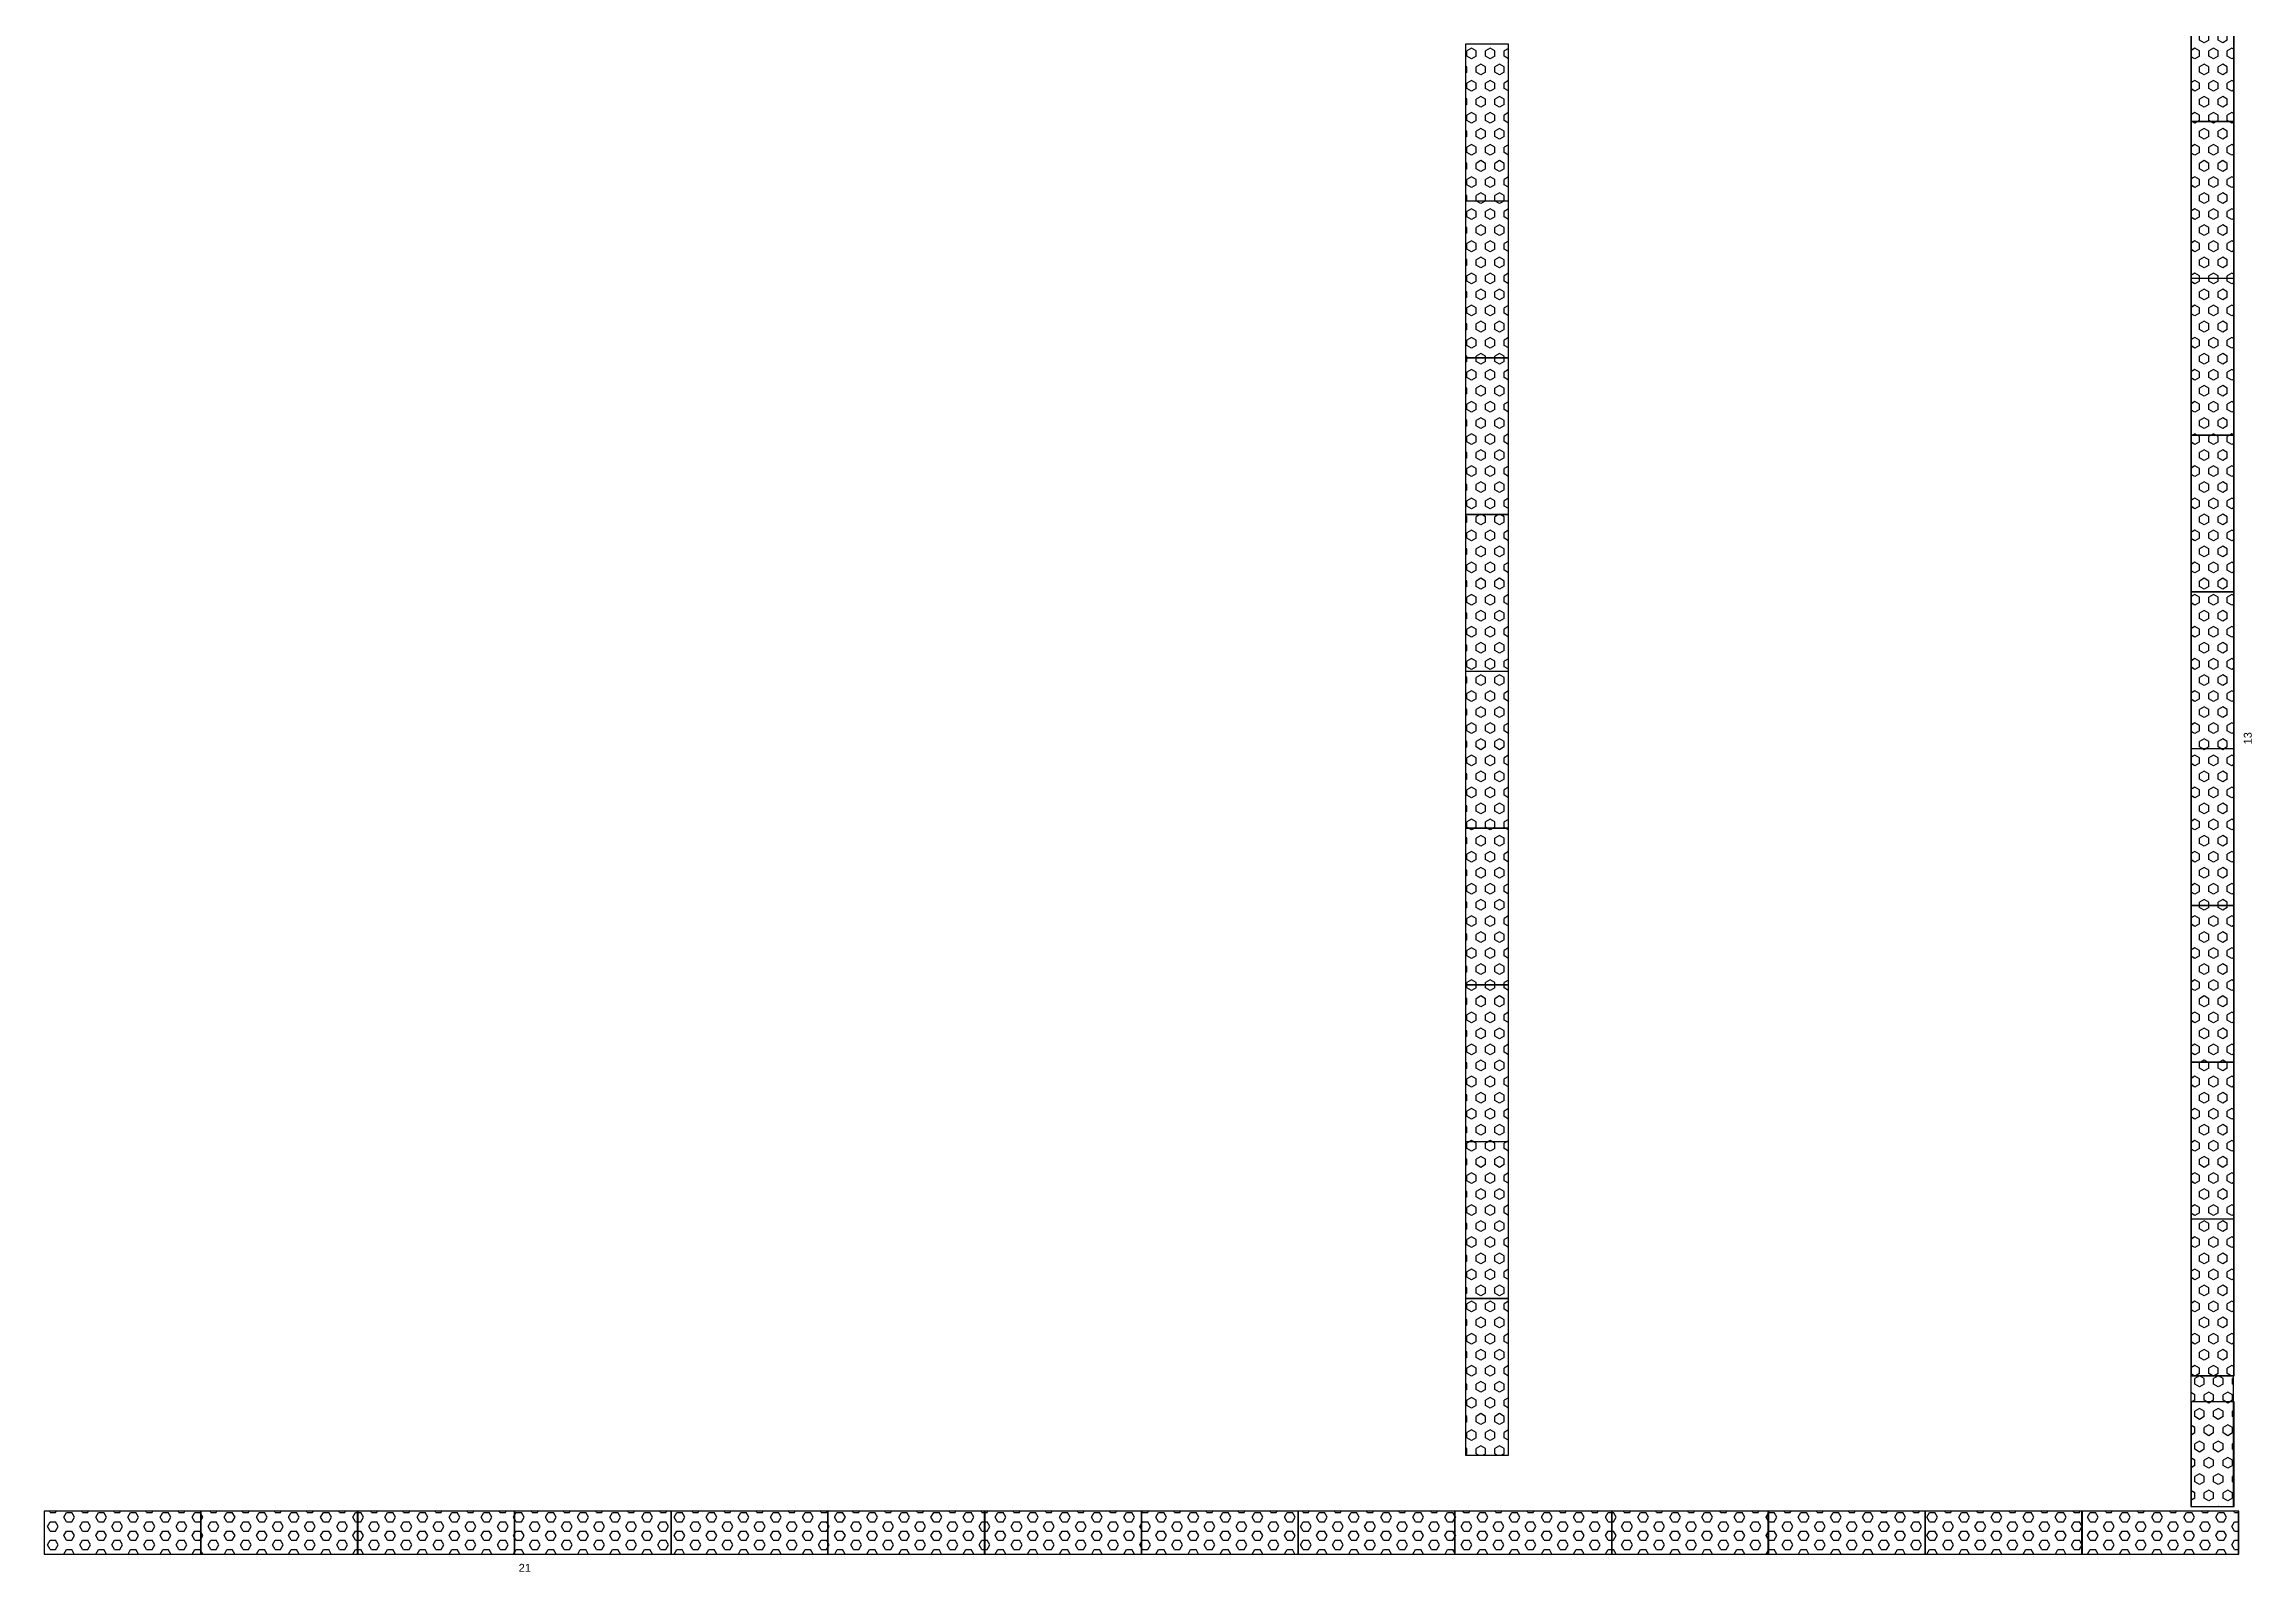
# Model space of a CAD drawing. Header units: millimetres. Extents: x 31568 to 240104, y 7702 to 61692.
# Drawn here: x 214332 to 240104, y 7714 to 25545 of the extents above; entities that cross this region are included whole.
import ezdxf

# ---------------------------------------------------------------- set-up
doc = ezdxf.new("R2010")
doc.units = ezdxf.units.MM
for name, color, linetype in [('노드', 2, 'Continuous'), ('발판500×1219', 175, 'Continuous'), ('발판500×1524', 41, 'Continuous'), ('발판500×1829', 131, 'Continuous')]:
    doc.layers.add(name, color=color, linetype=linetype)
doc.styles.get("Standard").update_dxf_attribs({"font": 'arial.ttf'})

# ---------------------------------------------------------------- blocks, each defined once
blk = doc.blocks.new('b500×1829')
at = {"layer": '발판500×1829', "linetype": 'ByBlock'}
h = blk.add_hatch(dxfattribs=at)
h.set_pattern_fill('HEX', color=256, scale=500, style=0)
h.set_pattern_definition([(0, (-371158.89, -112728.83), (0, 108.253175), [62.5, -125]), (120, (-371158.89, -112728.83), (-93.75, -54.126588), [62.5, -125]), (60, (-371096.39, -112728.83), (-93.75, 54.126588), [62.5, -125])])
h.paths.add_polyline_path([(0, -250), (1829, -250), (1829, 250), (0, 250)])
at = {"layer": '발판500×1829', "linetype": 'ByBlock', "ltscale": 2}
blk.add_lwpolyline([(0, -250), (1829, -250), (1829, 250), (0, 250)], close=True, dxfattribs=at)
blk = doc.blocks.new('518')
at = {"layer": '발판500×1829', "linetype": 'ByBlock', "ltscale": 2}
blk.add_blockref('b500×1829', (0, 0), dxfattribs=at)
blk = doc.blocks.new('38x18x6_코너')
at = {"layer": '발판500×1829'}
for p in [(1, -305, 757), (1, -305, 2657)]:
    blk.add_blockref('518', p, dxfattribs=at)
blk = doc.blocks.new('19x18x6_코너')
at = {"layer": '발판500×1829'}
blk.add_blockref('518', (1, -305, 757), dxfattribs=at)
blk = doc.blocks.new('발판500x1825')
at = {"layer": '발판500×1829'}
blk.add_blockref('518', (1, -305, 48), dxfattribs=at)
blk = doc.blocks.new('38x18x6')
for p in [(0, 0, 2609), (0, 0, 709)]:
    blk.add_blockref('발판500x1825', p)
blk = doc.blocks.new('19x18x6')
blk.add_blockref('발판500x1825', (0, 0, 709))
blk = doc.blocks.new('19x15x6_우측')
at = {"layer": '발판500×1829'}
blk.add_blockref('518', (1, -305, 282), dxfattribs=at)
blk = doc.blocks.new('9x18x6')
blk.add_blockref('발판500x1825', (0, 0, 234))
blk = doc.blocks.new('38x18x6_14')
for p in [(0, 0, 2134), (0, 0, 234)]:
    blk.add_blockref('발판500x1825', p)
blk = doc.blocks.new('b500×1219')
at = {"layer": '발판500×1219', "linetype": 'ByBlock'}
h = blk.add_hatch(dxfattribs=at)
h.set_pattern_fill('HEX', color=256, scale=20, style=0)
h.paths.add_polyline_path([(0, -250), (1219, -250), (1219, 250), (0, 250)])
at = {"layer": '발판500×1219', "linetype": 'ByBlock', "ltscale": 2}
blk.add_lwpolyline([(0, -250), (1219, -250), (1219, 250), (0, 250)], close=True, dxfattribs=at)
blk = doc.blocks.new('512')
at = {"layer": '발판500×1219', "linetype": 'ByBlock', "ltscale": 2}
blk.add_blockref('b500×1219', (0, 0), dxfattribs=at)
blk = doc.blocks.new('발판500×1219')
at = {"layer": '발판500×1219'}
blk.add_blockref('512', (1, -305, 48), dxfattribs=at)
blk = doc.blocks.new('38x12x6_37')
at = {"rotation": 90}
for p in [(0, 0, 1184), (0, 0, 3084)]:
    blk.add_blockref('발판500×1219', p, dxfattribs=at)
blk = doc.blocks.new('38x12x6_14')
for p in [(0, 0, 234), (0, 0, 2134)]:
    blk.add_blockref('발판500×1219', p)
blk = doc.blocks.new('b500×1524')
at = {"layer": '발판500×1524', "linetype": 'ByBlock', "ltscale": 2}
h = blk.add_hatch(dxfattribs=at)
h.set_pattern_fill('HEX', color=256, scale=20, style=0)
h.paths.add_polyline_path([(1524, 250), (0, 250), (0, -250), (1524, -250)])
blk.add_lwpolyline([(0, -250), (1524, -250), (1524, 250), (0, 250)], close=True, dxfattribs=at)
blk = doc.blocks.new('515')
at = {"layer": '발판500×1524', "linetype": 'ByBlock', "ltscale": 2}
blk.add_blockref('b500×1524', (0, 0), dxfattribs=at)
blk = doc.blocks.new('발판500×1524')
at = {"layer": '발판500×1524'}
blk.add_blockref('515', (1, -302, 48), dxfattribs=at)
blk = doc.blocks.new('38x15x6_15')
for p in [(0, 0, 234), (0, 0, 2134)]:
    blk.add_blockref('발판500×1524', p)
blk = doc.blocks.new('19x15x6_1')
blk.add_blockref('발판500×1524', (0, 0, 234))
blk = doc.blocks.new('A$Ce74f6398')
at = {"layer": '발판500×1829', "linetype": 'ByBlock', "ltscale": 2}
blk.add_blockref('b500×1829', (-1828, 305, 41), dxfattribs=at)
blk = doc.blocks.new('38x18x6_H1')
blk.add_line((1797, -610, 253), (1797, -610, 223))
blk.add_blockref('A$Ce74f6398', (1829, -610, 2141))
at = {"layer": '발판500×1829', "linetype": 'ByBlock', "ltscale": 2}
blk.add_blockref('b500×1829', (1, -305, 282), dxfattribs=at)
blk = doc.blocks.new('19x18x6_H1')
at = {"layer": '발판500×1829'}
blk.add_blockref('518', (1, -305, 282), dxfattribs=at)
blk = doc.blocks.new('19x15x6_2')
at = {"layer": '발판500×1829'}
blk.add_blockref('518', (1, -305, 757), dxfattribs=at)
blk = doc.blocks.new('38x18x6_37')
for p in [(0, 0, 3084), (0, 0, 1184)]:
    blk.add_blockref('발판500x1825', p)
blk = doc.blocks.new('19x18x6_H2')
at = {"layer": '발판500×1829'}
blk.add_blockref('518', (1, -305, 757), dxfattribs=at)
blk = doc.blocks.new('38x18x6_H')
blk.add_line((1797, -610, 728), (1797, -610, 698))
blk.add_blockref('A$Ce74f6398', (1829, -610, 2616))
at = {"layer": '발판500×1829', "linetype": 'ByBlock', "ltscale": 2}
blk.add_blockref('b500×1829', (1, -305, 757), dxfattribs=at)

msp = doc.modelspace()

# ---------------------------------------------------------------- linework, layer by layer
msp.add_line((232598, 7866, 55562), (232598, 7866, 55532))

# ---------------------------------------------------------------- block references
for name, p, rotation in [('38x18x6_H1', (239339, 24641, 47726), 90), ('19x18x6_H1', (239339, 24641, 55326), 90), ('A$Ce74f6398', (239949, 26470, 53667), 90.00000000000001), ('38x18x6_37', (239341, 24641, 7585), 90), ('19x15x6_2', (230871, 23714, 93070), 90), ('38x18x6', (230871, 23714, 55070), 89.99999999999964), ('38x18x6', (230871, 23714, 58870), 89.99999999999964), ('38x18x6', (230871, 23714, 62670), 89.99999999999962), ('38x18x6', (230871, 23714, 66470), 89.99999999999962), ('38x18x6', (230871, 23714, 70270), 89.99999999999962), ('38x18x6', (230871, 23714, 74070), 89.99999999999962), ('38x18x6', (230871, 23714, 77870), 89.99999999999962), ('38x18x6', (230871, 23714, 81670), 89.99999999999962), ('38x18x6', (230871, 23714, 85470), 89.99999999999962), ('38x18x6', (230871, 23714, 89270), 89.99999999999962), ('38x18x6_14', (239339, 22811, 47726), 89.99999999999999), ('38x18x6_14', (239339, 22811, 51526), 89.99999999999999), ('38x18x6_14', (239341, 22811, 12335), 89.99999999999999), ('38x18x6_14', (239341, 22811, 16135), 89.99999999999999), ('38x18x6_14', (239341, 22811, 19935), 89.99999999999999), ('38x18x6_14', (239341, 22811, 23735), 89.99999999999999), ('38x18x6_14', (239341, 22811, 27535), 89.99999999999999), ('38x18x6_14', (239341, 22811, 31335), 89.99999999999999), ('38x18x6_14', (239341, 22811, 35135), 89.99999999999999), ('38x18x6_14', (239341, 22811, 38935), 89.99999999999999), ('38x18x6_14', (239341, 22811, 42735), 89.99999999999999), ('38x18x6_37', (239341, 22811, 7585), 90), ('19x15x6_2', (230871, 21884, 93070), 90), ('38x18x6', (230871, 21884, 55070), 89.99999999999964), ('38x18x6', (230871, 21884, 58870), 89.99999999999964), ('38x18x6', (230871, 21884, 62670), 89.99999999999962), ('38x18x6', (230871, 21884, 66470), 89.99999999999962), ('38x18x6', (230871, 21884, 70270), 89.99999999999962), ('38x18x6', (230871, 21884, 74070), 89.99999999999962), ('38x18x6', (230871, 21884, 77870), 89.99999999999962), ('38x18x6', (230871, 21884, 81670), 89.99999999999962), ('38x18x6', (230871, 21884, 85470), 89.99999999999962), ('38x18x6', (230871, 21884, 89270), 89.99999999999962), ('38x18x6_14', (239339, 20981, 47726), 89.99999999999999), ('38x18x6_14', (239339, 20981, 51526), 89.99999999999999), ('38x18x6_14', (239341, 20981, 12335), 89.99999999999999), ('38x18x6_14', (239341, 20981, 16135), 89.99999999999999), ('38x18x6_14', (239341, 20981, 19935), 89.99999999999999), ('38x18x6_14', (239341, 20981, 23735), 89.99999999999999), ('38x18x6_14', (239341, 20981, 27535), 89.99999999999999), ('38x18x6_14', (239341, 20981, 31335), 89.99999999999999), ('38x18x6_14', (239341, 20981, 35135), 89.99999999999999), ('38x18x6_14', (239341, 20981, 38935), 89.99999999999999), ('38x18x6_14', (239341, 20981, 42735), 89.99999999999999), ('38x18x6_37', (239341, 20981, 7585), 90), ('19x15x6_2', (230871, 20054, 93070), 90), ('38x18x6', (230871, 20054, 55070), 89.99999999999964), ('38x18x6', (230871, 20054, 58870), 89.99999999999964), ('38x18x6', (230871, 20054, 62670), 89.99999999999962), ('38x18x6', (230871, 20054, 66470), 89.99999999999962), ('38x18x6', (230871, 20054, 70270), 89.99999999999962), ('38x18x6', (230871, 20054, 74070), 89.99999999999962), ('38x18x6', (230871, 20054, 77870), 89.99999999999962), ('38x18x6', (230871, 20054, 81670), 89.99999999999962), ('38x18x6', (230871, 20054, 85470), 89.99999999999962), ('38x18x6', (230871, 20054, 89270), 89.99999999999962), ('38x18x6_14', (239339, 19151, 47726), 89.99999999999999), ('38x18x6_14', (239339, 19151, 51526), 89.99999999999999), ('38x18x6_14', (239341, 19151, 12335), 89.99999999999999), ('38x18x6_14', (239341, 19151, 16135), 89.99999999999999), ('38x18x6_14', (239341, 19151, 19935), 89.99999999999999), ('38x18x6_14', (239341, 19151, 23735), 89.99999999999999), ('38x18x6_14', (239341, 19151, 27535), 89.99999999999999), ('38x18x6_14', (239341, 19151, 31335), 89.99999999999999), ('38x18x6_14', (239341, 19151, 35135), 89.99999999999999), ('38x18x6_14', (239341, 19151, 38935), 89.99999999999999), ('38x18x6_14', (239341, 19151, 42735), 89.99999999999999), ('38x18x6_37', (239341, 19151, 7585), 90), ('19x15x6_2', (230871, 18224, 93070), 90), ('38x18x6', (230871, 18224, 55070), 89.99999999999964), ('38x18x6', (230871, 18224, 58870), 89.99999999999964), ('38x18x6', (230871, 18224, 62670), 89.99999999999962), ('38x18x6', (230871, 18224, 66470), 89.99999999999962), ('38x18x6', (230871, 18224, 70270), 89.99999999999962), ('38x18x6', (230871, 18224, 74070), 89.99999999999962), ('38x18x6', (230871, 18224, 77870), 89.99999999999962), ('38x18x6', (230871, 18224, 81670), 89.99999999999962), ('38x18x6', (230871, 18224, 85470), 89.99999999999962), ('38x18x6', (230871, 18224, 89270), 89.99999999999962), ('38x18x6_14', (239339, 17321, 47726), 89.99999999999999), ('38x18x6_14', (239339, 17321, 51526), 89.99999999999999), ('38x18x6_14', (239341, 17321, 12335), 89.99999999999999), ('38x18x6_14', (239341, 17321, 16135), 89.99999999999999), ('38x18x6_14', (239341, 17321, 19935), 89.99999999999999), ('38x18x6_14', (239341, 17321, 23735), 89.99999999999999), ('38x18x6_14', (239341, 17321, 27535), 89.99999999999999), ('38x18x6_14', (239341, 17321, 31335), 89.99999999999999), ('38x18x6_14', (239341, 17321, 35135), 89.99999999999999), ('38x18x6_14', (239341, 17321, 38935), 89.99999999999999), ('38x18x6_14', (239341, 17321, 42735), 89.99999999999999), ('38x18x6_37', (239341, 17321, 7585), 90), ('19x15x6_2', (230871, 16394, 93070), 90), ('38x18x6', (230871, 16394, 55070), 89.99999999999964), ('38x18x6', (230871, 16394, 58870), 89.99999999999964), ('38x18x6', (230871, 16394, 62670), 89.99999999999962), ('38x18x6', (230871, 16394, 66470), 89.99999999999962), ('38x18x6', (230871, 16394, 70270), 89.99999999999962), ('38x18x6', (230871, 16394, 74070), 89.99999999999962), ('38x18x6', (230871, 16394, 77870), 89.99999999999962), ('38x18x6', (230871, 16394, 81670), 89.99999999999962), ('38x18x6', (230871, 16394, 85470), 89.99999999999962), ('38x18x6', (230871, 16394, 89270), 89.99999999999962), ('38x18x6_14', (239339, 15491, 47726), 89.99999999999999), ('38x18x6_14', (239339, 15491, 51526), 89.99999999999999), ('38x18x6_14', (239341, 15491, 12335), 89.99999999999999), ('38x18x6_14', (239341, 15491, 16135), 89.99999999999999), ('38x18x6_14', (239341, 15491, 19935), 89.99999999999999), ('38x18x6_14', (239341, 15491, 23735), 89.99999999999999), ('38x18x6_14', (239341, 15491, 27535), 89.99999999999999), ('38x18x6_14', (239341, 15491, 31335), 89.99999999999999), ('38x18x6_14', (239341, 15491, 35135), 89.99999999999999), ('38x18x6_14', (239341, 15491, 38935), 89.99999999999999), ('38x18x6_14', (239341, 15491, 42735), 89.99999999999999), ('38x18x6_37', (239341, 15491, 7585), 90), ('19x15x6_2', (230871, 14564, 93070), 90), ('38x18x6', (230871, 14564, 55070), 89.99999999999962), ('38x18x6', (230871, 14564, 58870), 89.99999999999962), ('38x18x6', (230871, 14564, 62670), 89.99999999999962), ('38x18x6', (230871, 14564, 66470), 89.99999999999962), ('38x18x6', (230871, 14564, 70270), 89.99999999999962), ('38x18x6', (230871, 14564, 74070), 89.99999999999962), ('38x18x6', (230871, 14564, 77870), 89.99999999999962), ('38x18x6', (230871, 14564, 81670), 89.99999999999962), ('38x18x6', (230871, 14564, 85470), 89.99999999999962), ('38x18x6', (230871, 14564, 89270), 89.99999999999962), ('38x18x6_14', (239339, 13661, 47726), 89.99999999999999), ('38x18x6_14', (239339, 13661, 51526), 89.99999999999999), ('38x18x6_14', (239341, 13661, 12335), 89.99999999999999), ('38x18x6_14', (239341, 13661, 16135), 89.99999999999999), ('38x18x6_14', (239341, 13661, 19935), 89.99999999999999), ('38x18x6_14', (239341, 13661, 23735), 89.99999999999999), ('38x18x6_14', (239341, 13661, 27535), 89.99999999999999), ('38x18x6_14', (239341, 13661, 31335), 89.99999999999999), ('38x18x6_14', (239341, 13661, 35135), 89.99999999999999), ('38x18x6_14', (239341, 13661, 38935), 89.99999999999999), ('38x18x6_14', (239341, 13661, 42735), 89.99999999999999), ('38x18x6_37', (239341, 13661, 7585), 90), ('19x15x6_2', (230871, 12734, 93070), 90), ('38x18x6', (230871, 12734, 55070), 89.99999999999962), ('38x18x6', (230871, 12734, 58870), 89.99999999999962), ('38x18x6', (230871, 12734, 62670), 89.99999999999962), ('38x18x6', (230871, 12734, 66470), 89.99999999999962), ('38x18x6', (230871, 12734, 70270), 89.99999999999962), ('38x18x6', (230871, 12734, 74070), 89.99999999999962), ('38x18x6', (230871, 12734, 77870), 89.99999999999962), ('38x18x6', (230871, 12734, 81670), 89.99999999999962), ('38x18x6', (230871, 12734, 85470), 89.99999999999962), ('38x18x6', (230871, 12734, 89270), 89.99999999999962), ('38x18x6_14', (239339, 11831, 47726), 89.99999999999999), ('38x18x6_14', (239339, 11831, 51526), 89.99999999999999), ('38x18x6_14', (239341, 11831, 12335), 89.99999999999999), ('38x18x6_14', (239341, 11831, 16135), 89.99999999999999), ('38x18x6_14', (239341, 11831, 19935), 89.99999999999999), ('38x18x6_14', (239341, 11831, 23735), 89.99999999999999), ('38x18x6_14', (239341, 11831, 27535), 89.99999999999999), ('38x18x6_14', (239341, 11831, 31335), 89.99999999999999), ('38x18x6_14', (239341, 11831, 35135), 89.99999999999999), ('38x18x6_14', (239341, 11831, 38935), 89.99999999999999), ('38x18x6_14', (239341, 11831, 42735), 89.99999999999999), ('38x18x6_37', (239341, 11831, 7585), 90), ('19x15x6_2', (230871, 10904, 93070), 90), ('38x18x6', (230871, 10904, 55070), 89.99999999999962), ('38x18x6', (230871, 10904, 58870), 89.99999999999962), ('38x18x6', (230871, 10904, 62670), 89.99999999999962), ('38x18x6', (230871, 10904, 66470), 89.99999999999962), ('38x18x6', (230871, 10904, 70270), 89.99999999999962), ('38x18x6', (230871, 10904, 74070), 89.99999999999962), ('38x18x6', (230871, 10904, 77870), 89.99999999999962), ('38x18x6', (230871, 10904, 81670), 89.99999999999962), ('38x18x6', (230871, 10904, 85470), 89.99999999999962), ('38x18x6', (230871, 10904, 89270), 89.99999999999962), ('38x18x6_14', (239339, 10001, 47726), 89.99999999999999), ('38x18x6_14', (239339, 10001, 51526), 89.99999999999999), ('38x18x6_14', (239341, 10001, 12335), 89.99999999999999), ('38x18x6_14', (239341, 10001, 16135), 89.99999999999999), ('38x18x6_14', (239341, 10001, 19935), 89.99999999999999), ('38x18x6_14', (239341, 10001, 23735), 89.99999999999999), ('38x18x6_14', (239341, 10001, 27535), 89.99999999999999), ('38x18x6_14', (239341, 10001, 31335), 89.99999999999999), ('38x18x6_14', (239341, 10001, 35135), 89.99999999999999), ('38x18x6_14', (239341, 10001, 38935), 89.99999999999999), ('38x18x6_14', (239341, 10001, 42735), 89.99999999999999), ('38x18x6_37', (239341, 10001, 7585), 90), ('19x15x6_2', (230871, 9074, 93070), 90), ('38x18x6', (230871, 9074, 55070), 89.99999999999962), ('38x18x6', (230871, 9074, 58870), 89.99999999999962), ('38x18x6', (230871, 9074, 62670), 89.99999999999962), ('38x18x6', (230871, 9074, 66470), 89.99999999999962), ('38x18x6', (230871, 9074, 70270), 89.99999999999962), ('38x18x6', (230871, 9074, 74070), 89.99999999999962), ('38x18x6', (230871, 9074, 77870), 89.99999999999962), ('38x18x6', (230871, 9074, 81670), 89.99999999999962), ('38x18x6', (230871, 9074, 85470), 89.99999999999962), ('38x18x6', (230871, 9074, 89270), 89.99999999999962), ('38x15x6_15', (239339, 8476, 47710), 90), ('38x15x6_15', (239339, 8476, 51510), 90), ('19x15x6_1', (239339, 8476, 55310), 90), ('38x12x6_14', (239341, 8476, 12335), 90)]:
    msp.add_blockref(name, p, dxfattribs=dict(rotation=rotation))
for name, p in [('38x12x6_37', (239341, 8476, 7585)), ('38x18x6', (214331, 8476, 2610)), ('38x18x6', (214331, 8476, 6410)), ('38x18x6', (214331, 8476, 10210)), ('38x18x6', (214331, 8476, 14010)), ('38x18x6', (214331, 8476, 17810)), ('38x18x6', (214331, 8476, 21610)), ('38x18x6', (214331, 8476, 25410)), ('38x18x6', (214331, 8476, 29210)), ('38x18x6', (214331, 8476, 33010)), ('38x18x6', (214331, 8476, 36810)), ('38x18x6', (214331, 8476, 40610)), ('19x18x6', (214331, 8476, 44410)), ('19x15x6_우측', (214331, 8476, 66710)), ('9x18x6', (214331, 8476, 68610)), ('38x18x6_14', (214331, 8476, 47710)), ('38x18x6_14', (214331, 8476, 51510)), ('38x18x6_14', (214331, 8476, 55310)), ('38x18x6_14', (214331, 8476, 59110)), ('38x18x6_14', (214331, 8476, 62910)), ('38x18x6', (214331, 8476, 69560)), ('38x18x6', (214331, 8476, 73360)), ('38x18x6', (214331, 8476, 77160)), ('38x18x6', (214331, 8476, 80960)), ('38x18x6', (214331, 8476, 84760)), ('38x18x6', (214331, 8476, 88560)), ('38x18x6', (216161, 8476, 2610)), ('38x18x6', (216161, 8476, 6410)), ('38x18x6', (216161, 8476, 10210)), ('38x18x6', (216161, 8476, 14010)), ('38x18x6', (216161, 8476, 17810)), ('38x18x6', (216161, 8476, 21610)), ('38x18x6', (216161, 8476, 25410)), ('38x18x6', (216161, 8476, 29210)), ('38x18x6', (216161, 8476, 33010)), ('38x18x6', (216161, 8476, 36810)), ('38x18x6', (216161, 8476, 40610)), ('19x18x6', (216161, 8476, 44410)), ('19x15x6_우측', (216161, 8476, 66710)), ('9x18x6', (216161, 8476, 68610)), ('38x18x6_14', (216161, 8476, 47710)), ('38x18x6_14', (216161, 8476, 51510)), ('38x18x6_14', (216161, 8476, 55310)), ('38x18x6_14', (216161, 8476, 59110)), ('38x18x6_14', (216161, 8476, 62910)), ('38x18x6', (216161, 8476, 69560)), ('38x18x6', (216161, 8476, 73360)), ('38x18x6', (216161, 8476, 77160)), ('38x18x6', (216161, 8476, 80960)), ('38x18x6', (216161, 8476, 84760)), ('38x18x6', (216161, 8476, 88560)), ('38x18x6', (217991, 8476, 2610)), ('38x18x6', (217991, 8476, 6410)), ('38x18x6', (217991, 8476, 10210)), ('38x18x6', (217991, 8476, 14010)), ('38x18x6', (217991, 8476, 17810)), ('38x18x6', (217991, 8476, 21610)), ('38x18x6', (217991, 8476, 25410)), ('38x18x6', (217991, 8476, 29210)), ('38x18x6', (217991, 8476, 33010)), ('38x18x6', (217991, 8476, 36810)), ('38x18x6', (217991, 8476, 40610)), ('19x18x6', (217991, 8476, 44410)), ('19x15x6_우측', (217991, 8476, 66710)), ('9x18x6', (217991, 8476, 68610)), ('38x18x6_14', (217991, 8476, 47710)), ('38x18x6_14', (217991, 8476, 51510)), ('38x18x6_14', (217991, 8476, 55310)), ('38x18x6_14', (217991, 8476, 59110)), ('38x18x6_14', (217991, 8476, 62910)), ('38x18x6', (217991, 8476, 69560)), ('38x18x6', (217991, 8476, 73360)), ('38x18x6', (217991, 8476, 77160)), ('38x18x6', (217991, 8476, 80960)), ('38x18x6', (217991, 8476, 84760)), ('38x18x6', (217991, 8476, 88560)), ('38x18x6', (219821, 8476, 2610)), ('38x18x6', (219821, 8476, 6410)), ('38x18x6', (219821, 8476, 10210)), ('38x18x6', (219821, 8476, 14010)), ('38x18x6', (219821, 8476, 17810)), ('38x18x6', (219821, 8476, 21610)), ('38x18x6', (219821, 8476, 25410)), ('38x18x6', (219821, 8476, 29210)), ('38x18x6', (219821, 8476, 33010)), ('38x18x6', (219821, 8476, 36810)), ('38x18x6', (219821, 8476, 40610)), ('19x18x6', (219821, 8476, 44410)), ('19x15x6_우측', (219821, 8476, 66710)), ('9x18x6', (219821, 8476, 68610)), ('38x18x6_14', (219821, 8476, 47710)), ('38x18x6_14', (219821, 8476, 51510)), ('38x18x6_14', (219821, 8476, 55310)), ('38x18x6_14', (219821, 8476, 59110)), ('38x18x6_14', (219821, 8476, 62910)), ('38x18x6', (219821, 8476, 69560)), ('38x18x6', (219821, 8476, 73360)), ('38x18x6', (219821, 8476, 77160)), ('38x18x6', (219821, 8476, 80960)), ('38x18x6', (219821, 8476, 84760)), ('38x18x6', (219821, 8476, 88560)), ('38x18x6', (221651, 8476, 2610)), ('38x18x6', (221651, 8476, 6410)), ('38x18x6', (221651, 8476, 10210)), ('38x18x6', (221651, 8476, 14010)), ('38x18x6', (221651, 8476, 17810)), ('38x18x6', (221651, 8476, 21610)), ('38x18x6', (221651, 8476, 25410)), ('38x18x6', (221651, 8476, 29210)), ('38x18x6', (221651, 8476, 33010)), ('38x18x6', (221651, 8476, 36810)), ('38x18x6', (221651, 8476, 40610)), ('19x18x6', (221651, 8476, 44410)), ('19x15x6_우측', (221651, 8476, 66710)), ('9x18x6', (221651, 8476, 68610)), ('38x18x6_14', (221651, 8476, 47710)), ('38x18x6_14', (221651, 8476, 51510)), ('38x18x6_14', (221651, 8476, 55310)), ('38x18x6_14', (221651, 8476, 59110)), ('38x18x6_14', (221651, 8476, 62910)), ('38x18x6', (221651, 8476, 69560)), ('38x18x6', (221651, 8476, 73360)), ('38x18x6', (221651, 8476, 77160)), ('38x18x6', (221651, 8476, 80960)), ('38x18x6', (221651, 8476, 84760)), ('38x18x6', (221651, 8476, 88560)), ('38x18x6', (223481, 8476, 2610)), ('38x18x6', (223481, 8476, 6410)), ('38x18x6', (223481, 8476, 10210)), ('38x18x6', (223481, 8476, 14010)), ('38x18x6', (223481, 8476, 17810)), ('38x18x6', (223481, 8476, 21610)), ('38x18x6', (223481, 8476, 25410)), ('38x18x6', (223481, 8476, 29210)), ('38x18x6', (223481, 8476, 33010)), ('38x18x6', (223481, 8476, 36810)), ('38x18x6', (223481, 8476, 40610)), ('19x18x6', (223481, 8476, 44410)), ('19x15x6_우측', (223481, 8476, 66710)), ('9x18x6', (223481, 8476, 68610)), ('38x18x6_14', (223481, 8476, 47710)), ('38x18x6_14', (223481, 8476, 51510)), ('38x18x6_14', (223481, 8476, 55310)), ('38x18x6_14', (223481, 8476, 59110)), ('38x18x6_14', (223481, 8476, 62910)), ('38x18x6', (223481, 8476, 69560)), ('38x18x6', (223481, 8476, 73360)), ('38x18x6', (223481, 8476, 77160)), ('38x18x6', (223481, 8476, 80960)), ('38x18x6', (223481, 8476, 84760)), ('38x18x6', (223481, 8476, 88560)), ('38x18x6', (225311, 8476, 2610)), ('38x18x6', (225311, 8476, 6410)), ('38x18x6', (225311, 8476, 10210)), ('38x18x6', (225311, 8476, 14010)), ('38x18x6', (225311, 8476, 17810)), ('38x18x6', (225311, 8476, 21610)), ('38x18x6', (225311, 8476, 25410)), ('38x18x6', (225311, 8476, 29210)), ('38x18x6', (225311, 8476, 33010)), ('38x18x6', (225311, 8476, 36810)), ('38x18x6', (225311, 8476, 40610)), ('19x18x6', (225311, 8476, 44410)), ('19x15x6_우측', (225311, 8476, 66710)), ('9x18x6', (225311, 8476, 68610)), ('38x18x6_14', (225311, 8476, 47710)), ('38x18x6_14', (225311, 8476, 51510)), ('38x18x6_14', (225311, 8476, 55310)), ('38x18x6_14', (225311, 8476, 59110)), ('38x18x6_14', (225311, 8476, 62910)), ('38x18x6', (225311, 8476, 69560)), ('38x18x6', (225311, 8476, 73360)), ('38x18x6', (225311, 8476, 77160)), ('38x18x6', (225311, 8476, 80960)), ('38x18x6', (225311, 8476, 84760)), ('38x18x6', (225311, 8476, 88560)), ('38x18x6', (227141, 8476, 2610)), ('38x18x6', (227141, 8476, 6410)), ('38x18x6', (227141, 8476, 10210)), ('38x18x6', (227141, 8476, 14010)), ('38x18x6', (227141, 8476, 17810)), ('38x18x6', (227141, 8476, 21610)), ('38x18x6', (227141, 8476, 25410)), ('38x18x6', (227141, 8476, 29210)), ('38x18x6', (227141, 8476, 33010)), ('38x18x6', (227141, 8476, 36810)), ('38x18x6', (227141, 8476, 40610)), ('19x18x6', (227141, 8476, 44410)), ('19x15x6_우측', (227141, 8476, 66710)), ('9x18x6', (227141, 8476, 68610)), ('38x18x6_14', (227141, 8476, 47710)), ('38x18x6_14', (227141, 8476, 51510)), ('38x18x6_14', (227141, 8476, 55310)), ('38x18x6_14', (227141, 8476, 59110)), ('38x18x6_14', (227141, 8476, 62910)), ('38x18x6', (227141, 8476, 69560)), ('38x18x6', (227141, 8476, 73360)), ('38x18x6', (227141, 8476, 77160)), ('38x18x6', (227141, 8476, 80960)), ('38x18x6', (227141, 8476, 84760)), ('38x18x6', (227141, 8476, 88560)), ('38x18x6', (228971, 8476, 2610)), ('38x18x6', (228971, 8476, 6410)), ('38x18x6', (228971, 8476, 10210)), ('38x18x6', (228971, 8476, 14010)), ('38x18x6', (228971, 8476, 17810)), ('38x18x6', (228971, 8476, 21610)), ('38x18x6', (228971, 8476, 25410)), ('38x18x6', (228971, 8476, 29210)), ('38x18x6', (228971, 8476, 33010)), ('38x18x6', (228971, 8476, 36810)), ('38x18x6', (228971, 8476, 40610)), ('19x18x6', (228971, 8476, 44410)), ('19x18x6_H1', (228971, 8476, 66710)), ('9x18x6', (228971, 8476, 68610)), ('38x18x6_14', (228971, 8476, 47710)), ('38x18x6_14', (228971, 8476, 51510)), ('38x18x6_14', (228971, 8476, 55310)), ('19x18x6_H2', (228971, 8476, 92360)), ('38x18x6_H1', (228971, 8476, 59110)), ('38x18x6_H1', (228971, 8476, 62910)), ('38x18x6_H', (228971, 8476, 69560)), ('38x18x6_H', (228971, 8476, 73360)), ('38x18x6_H', (228971, 8476, 77160)), ('38x18x6_H', (228971, 8476, 80960)), ('38x18x6_H', (228971, 8476, 84760)), ('38x18x6_H', (228971, 8476, 88560)), ('38x18x6', (230801, 8476, 2610)), ('38x18x6', (230801, 8476, 6410)), ('38x18x6', (230801, 8476, 10210)), ('38x18x6', (230801, 8476, 14010)), ('38x18x6', (230801, 8476, 17810)), ('38x18x6', (230801, 8476, 21610)), ('38x18x6', (230801, 8476, 25410)), ('38x18x6', (230801, 8476, 29210)), ('38x18x6', (230801, 8476, 33010)), ('38x18x6', (230801, 8476, 36810)), ('38x18x6', (230801, 8476, 40610)), ('19x18x6', (230801, 8476, 44410)), ('38x18x6_14', (230801, 8476, 47710)), ('38x18x6_14', (230801, 8476, 51510)), ('38x18x6_14', (232629, 8476, 47710)), ('38x18x6_14', (232629, 8476, 51510)), ('19x15x6_우측', (232629, 8476, 55310)), ('38x18x6', (232631, 8476, 2610)), ('38x18x6', (232631, 8476, 6410)), ('38x18x6', (232631, 8476, 10210)), ('38x18x6', (232631, 8476, 14010)), ('38x18x6', (232631, 8476, 17810)), ('38x18x6', (232631, 8476, 21610)), ('38x18x6', (232631, 8476, 25410)), ('38x18x6', (232631, 8476, 29210)), ('38x18x6', (232631, 8476, 33010)), ('38x18x6', (232631, 8476, 36810)), ('38x18x6', (232631, 8476, 40610)), ('19x18x6', (232631, 8476, 44410)), ('38x18x6_14', (234459, 8476, 47710)), ('38x18x6_14', (234459, 8476, 51510)), ('19x15x6_우측', (234459, 8476, 55310)), ('38x18x6', (234461, 8476, 2610)), ('38x18x6', (234461, 8476, 6410)), ('38x18x6', (234461, 8476, 10210)), ('38x18x6', (234461, 8476, 14010)), ('38x18x6', (234461, 8476, 17810)), ('38x18x6', (234461, 8476, 21610)), ('38x18x6', (234461, 8476, 25410)), ('38x18x6', (234461, 8476, 29210)), ('38x18x6', (234461, 8476, 33010)), ('38x18x6', (234461, 8476, 36810)), ('38x18x6', (234461, 8476, 40610)), ('19x18x6', (234461, 8476, 44410)), ('38x18x6_14', (236289, 8476, 47710)), ('38x18x6_14', (236289, 8476, 51510)), ('19x15x6_우측', (236289, 8476, 55310)), ('38x18x6', (236291, 8476, 2610)), ('38x18x6', (236291, 8476, 6410)), ('38x18x6', (236291, 8476, 10210)), ('38x18x6', (236291, 8476, 14010)), ('38x18x6', (236291, 8476, 17810)), ('38x18x6', (236291, 8476, 21610)), ('38x18x6', (236291, 8476, 25410)), ('38x18x6', (236291, 8476, 29210)), ('38x18x6', (236291, 8476, 33010)), ('38x18x6', (236291, 8476, 36810)), ('38x18x6', (236291, 8476, 40610)), ('19x18x6', (236291, 8476, 44410)), ('38x18x6_14', (238119, 8476, 47710)), ('38x18x6_14', (238119, 8476, 51510)), ('19x15x6_우측', (238119, 8476, 55310)), ('38x18x6_코너', (238121, 8476, 2610)), ('38x18x6_코너', (238121, 8476, 6410)), ('38x18x6_코너', (238121, 8476, 10210)), ('38x18x6_코너', (238121, 8476, 14010)), ('38x18x6_코너', (238121, 8476, 17810)), ('38x18x6_코너', (238121, 8476, 21610)), ('38x18x6_코너', (238121, 8476, 25410)), ('38x18x6_코너', (238121, 8476, 29210)), ('38x18x6_코너', (238121, 8476, 33010)), ('38x18x6_코너', (238121, 8476, 36810)), ('38x18x6_코너', (238121, 8476, 40610)), ('19x18x6_코너', (238121, 8476, 44410))]:
    msp.add_blockref(name, p)
at = {"layer": '발판500×1829', "linetype": 'ByBlock', "ltscale": 2, "rotation": 90.00000000000001}
msp.add_blockref('b500×1829', (239644, 24642, 51808), dxfattribs=at)
at = {"layer": '발판500×1829', "linetype": 'ByBlock', "ltscale": 2}
msp.add_blockref('b500×1829', (230802, 8171, 55592), dxfattribs=at)

# ---------------------------------------------------------------- texts
at = {"layer": '노드'}
msp.add_text('13', height=92.8, rotation=90, dxfattribs=at).set_placement((240103, 17371, 29590))
msp.add_text('21', height=92.8, dxfattribs=at).set_placement((219871, 7714, 27940))

doc.saveas('drawing.dxf')
